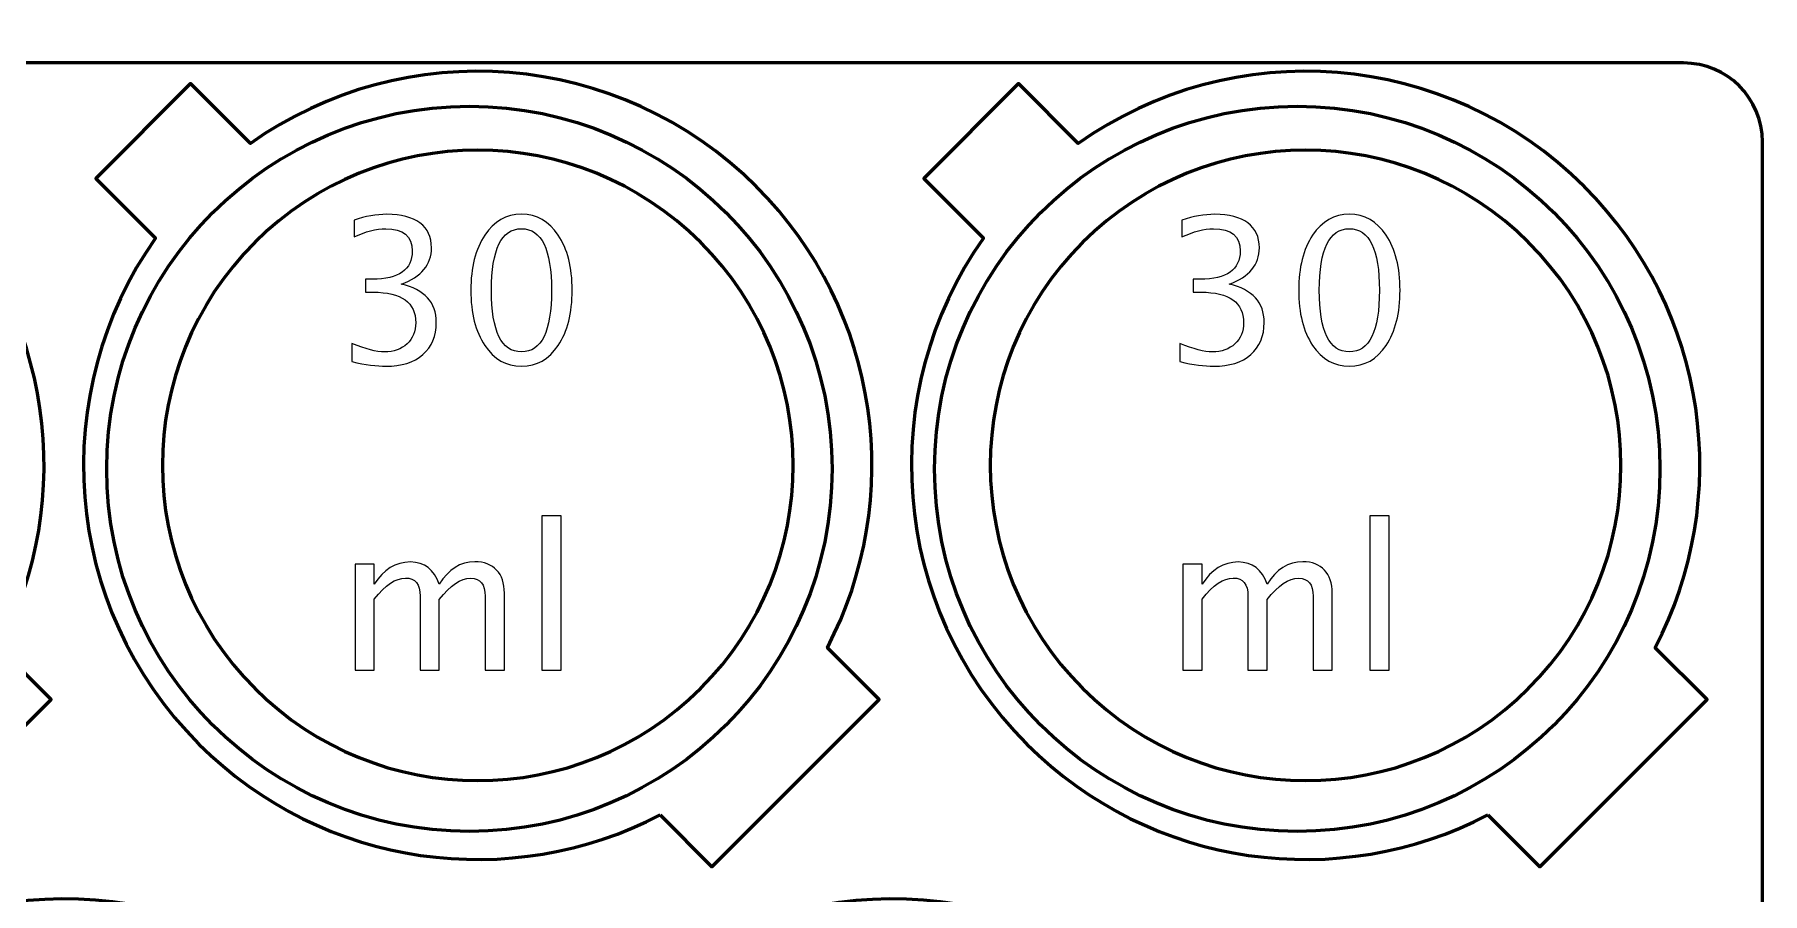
# Model space of a CAD drawing. Header units: centimetres. Extents: x -10.8 to 10.8, y -23.8 to 23.9.
# Drawn here: x -0.13 to 10.82, y 18.49 to 23.94 of the extents above; entities that cross this region are included whole.
import ezdxf

# ---------------------------------------------------------------- set-up
doc = ezdxf.new("R2010")
doc.units = ezdxf.units.CM
doc.header["$MEASUREMENT"] = 0
doc.layers.add('Layer 1', color=7, linetype='Continuous')

msp = doc.modelspace()

# ---------------------------------------------------------------- linework, layer by layer
at = {"layer": 'Layer 1', "lineweight": 53}
for centre in [(2.625, 21.1875), (7.875, 21.1875)]:
    msp.add_ellipse(centre, major_axis=(0, 2.3), ratio=1, dxfattribs=at)
at = {"layer": 'Layer 1', "color": 4, "lineweight": 53}
for points, knots in [([(-1.41552, 18.99236), (-2.35798, 18.50044), (-3.5482, 18.65016), (-4.33973, 19.4417), (-4.33973, 19.4417), (-5.21359, 20.31556), (-5.30515, 21.67531), (-4.6147, 22.65116), (-4.6147, 22.65116), (-4.6147, 22.65116), (-4.99381, 23.03027), (-4.99381, 23.03027), (-4.99381, 23.03027), (-4.99381, 23.03027), (-4.39277, 23.63131), (-4.39277, 23.63131), (-4.39277, 23.63131), (-4.39277, 23.63131), (-4.01366, 23.2522), (-4.01366, 23.2522), (-4.01366, 23.2522), (-3.03781, 23.94265), (-1.67806, 23.85109), (-0.8042, 22.97723), (-0.8042, 22.97723), (-0.01266, 22.1857), (0.13706, 20.99548), (-0.35486, 20.05302), (-0.35486, 20.05302), (-0.35486, 20.05302), (-0.02638, 19.72454), (-0.02638, 19.72454), (-0.02638, 19.72454), (-0.02638, 19.72454), (-1.08704, 18.66388), (-1.08704, 18.66388), (-1.08704, 18.66388), (-1.08704, 18.66388), (-1.41552, 18.99236), (-1.41552, 18.99236)], [0, 0, 0, 0, 0.09090909, 0.09090909, 0.09090909, 0.09090909, 0.18181818, 0.18181818, 0.18181818, 0.18181818, 0.27272727, 0.27272727, 0.27272727, 0.27272727, 0.36363636, 0.36363636, 0.36363636, 0.36363636, 0.45454545, 0.45454545, 0.45454545, 0.45454545, 0.54545455, 0.54545455, 0.54545455, 0.54545455, 0.63636364, 0.63636364, 0.63636364, 0.63636364, 0.72727273, 0.72727273, 0.72727273, 0.72727273, 0.81818182, 0.81818182, 0.81818182, 0.81818182, 1, 1, 1, 1]), ([(3.83448, 18.99236), (2.89202, 18.50044), (1.7018, 18.65016), (0.91027, 19.4417), (0.91027, 19.4417), (0.03641, 20.31556), (-0.05515, 21.67531), (0.6353, 22.65116), (0.6353, 22.65116), (0.6353, 22.65116), (0.25619, 23.03027), (0.25619, 23.03027), (0.25619, 23.03027), (0.25619, 23.03027), (0.85723, 23.63131), (0.85723, 23.63131), (0.85723, 23.63131), (0.85723, 23.63131), (1.23634, 23.2522), (1.23634, 23.2522), (1.23634, 23.2522), (2.21219, 23.94265), (3.57194, 23.85109), (4.4458, 22.97723), (4.4458, 22.97723), (5.23734, 22.1857), (5.38706, 20.99548), (4.89514, 20.05302), (4.89514, 20.05302), (4.89514, 20.05302), (5.22362, 19.72454), (5.22362, 19.72454), (5.22362, 19.72454), (5.22362, 19.72454), (4.16296, 18.66388), (4.16296, 18.66388), (4.16296, 18.66388), (4.16296, 18.66388), (3.83448, 18.99236), (3.83448, 18.99236)], [0, 0, 0, 0, 0.09090909, 0.09090909, 0.09090909, 0.09090909, 0.18181818, 0.18181818, 0.18181818, 0.18181818, 0.27272727, 0.27272727, 0.27272727, 0.27272727, 0.36363636, 0.36363636, 0.36363636, 0.36363636, 0.45454545, 0.45454545, 0.45454545, 0.45454545, 0.54545455, 0.54545455, 0.54545455, 0.54545455, 0.63636364, 0.63636364, 0.63636364, 0.63636364, 0.72727273, 0.72727273, 0.72727273, 0.72727273, 0.81818182, 0.81818182, 0.81818182, 0.81818182, 1, 1, 1, 1]), ([(9.08448, 18.99236), (8.14202, 18.50044), (6.9518, 18.65016), (6.16027, 19.4417), (6.16027, 19.4417), (5.28641, 20.31556), (5.19485, 21.67531), (5.8853, 22.65116), (5.8853, 22.65116), (5.8853, 22.65116), (5.50619, 23.03027), (5.50619, 23.03027), (5.50619, 23.03027), (5.50619, 23.03027), (6.10723, 23.63131), (6.10723, 23.63131), (6.10723, 23.63131), (6.10723, 23.63131), (6.48634, 23.2522), (6.48634, 23.2522), (6.48634, 23.2522), (7.46219, 23.94265), (8.82194, 23.85109), (9.6958, 22.97723), (9.6958, 22.97723), (10.48734, 22.1857), (10.63706, 20.99548), (10.14514, 20.05302), (10.14514, 20.05302), (10.14514, 20.05302), (10.47362, 19.72454), (10.47362, 19.72454), (10.47362, 19.72454), (10.47362, 19.72454), (9.41296, 18.66388), (9.41296, 18.66388), (9.41296, 18.66388), (9.41296, 18.66388), (9.08448, 18.99236), (9.08448, 18.99236)], [0, 0, 0, 0, 0.09090909, 0.09090909, 0.09090909, 0.09090909, 0.18181818, 0.18181818, 0.18181818, 0.18181818, 0.27272727, 0.27272727, 0.27272727, 0.27272727, 0.36363636, 0.36363636, 0.36363636, 0.36363636, 0.45454545, 0.45454545, 0.45454545, 0.45454545, 0.54545455, 0.54545455, 0.54545455, 0.54545455, 0.63636364, 0.63636364, 0.63636364, 0.63636364, 0.72727273, 0.72727273, 0.72727273, 0.72727273, 0.81818182, 0.81818182, 0.81818182, 0.81818182, 1, 1, 1, 1]), ([(4.09225, 19.79525), (3.3112, 19.01421), (2.04487, 19.01421), (1.26382, 19.79525), (1.26382, 19.79525), (0.48277, 20.5763), (0.48277, 21.84263), (1.26382, 22.62368), (1.26382, 22.62368), (2.04487, 23.40473), (3.3112, 23.40473), (4.09225, 22.62368), (4.09225, 22.62368), (4.87329, 21.84263), (4.87329, 20.5763), (4.09225, 19.79525)], [0, 0, 0, 0, 0.2, 0.2, 0.2, 0.2, 0.4, 0.4, 0.4, 0.4, 0.6, 0.6, 0.6, 0.6, 1, 1, 1, 1]), ([(9.34225, 19.79525), (8.5612, 19.01421), (7.29487, 19.01421), (6.51382, 19.79525), (6.51382, 19.79525), (5.73277, 20.5763), (5.73277, 21.84263), (6.51382, 22.62368), (6.51382, 22.62368), (7.29487, 23.40473), (8.5612, 23.40473), (9.34225, 22.62368), (9.34225, 22.62368), (10.12329, 21.84263), (10.12329, 20.5763), (9.34225, 19.79525)], [0, 0, 0, 0, 0.2, 0.2, 0.2, 0.2, 0.4, 0.4, 0.4, 0.4, 0.6, 0.6, 0.6, 0.6, 1, 1, 1, 1]), ([(1.20948, 13.74236), (0.26702, 13.25044), (-0.9232, 13.40016), (-1.71473, 14.1917), (-1.71473, 14.1917), (-2.58859, 15.06556), (-2.68015, 16.42531), (-1.9897, 17.40116), (-1.9897, 17.40116), (-1.9897, 17.40116), (-2.36881, 17.78027), (-2.36881, 17.78027), (-2.36881, 17.78027), (-2.36881, 17.78027), (-1.76777, 18.38131), (-1.76777, 18.38131), (-1.76777, 18.38131), (-1.76777, 18.38131), (-1.38866, 18.0022), (-1.38866, 18.0022), (-1.38866, 18.0022), (-0.41281, 18.69265), (0.94694, 18.60109), (1.8208, 17.72723), (1.8208, 17.72723), (2.61234, 16.9357), (2.76206, 15.74548), (2.27014, 14.80302), (2.27014, 14.80302), (2.27014, 14.80302), (2.59862, 14.47454), (2.59862, 14.47454), (2.59862, 14.47454), (2.59862, 14.47454), (1.53796, 13.41388), (1.53796, 13.41388), (1.53796, 13.41388), (1.53796, 13.41388), (1.20948, 13.74236), (1.20948, 13.74236)], [0, 0, 0, 0, 0.09090909, 0.09090909, 0.09090909, 0.09090909, 0.18181818, 0.18181818, 0.18181818, 0.18181818, 0.27272727, 0.27272727, 0.27272727, 0.27272727, 0.36363636, 0.36363636, 0.36363636, 0.36363636, 0.45454545, 0.45454545, 0.45454545, 0.45454545, 0.54545455, 0.54545455, 0.54545455, 0.54545455, 0.63636364, 0.63636364, 0.63636364, 0.63636364, 0.72727273, 0.72727273, 0.72727273, 0.72727273, 0.81818182, 0.81818182, 0.81818182, 0.81818182, 1, 1, 1, 1]), ([(6.45948, 13.74236), (5.51702, 13.25044), (4.3268, 13.40016), (3.53527, 14.1917), (3.53527, 14.1917), (2.66141, 15.06556), (2.56985, 16.42531), (3.2603, 17.40116), (3.2603, 17.40116), (3.2603, 17.40116), (2.88119, 17.78027), (2.88119, 17.78027), (2.88119, 17.78027), (2.88119, 17.78027), (3.48223, 18.38131), (3.48223, 18.38131), (3.48223, 18.38131), (3.48223, 18.38131), (3.86134, 18.0022), (3.86134, 18.0022), (3.86134, 18.0022), (4.83719, 18.69265), (6.19694, 18.60109), (7.0708, 17.72723), (7.0708, 17.72723), (7.86234, 16.9357), (8.01206, 15.74548), (7.52014, 14.80302), (7.52014, 14.80302), (7.52014, 14.80302), (7.84862, 14.47454), (7.84862, 14.47454), (7.84862, 14.47454), (7.84862, 14.47454), (6.78796, 13.41388), (6.78796, 13.41388), (6.78796, 13.41388), (6.78796, 13.41388), (6.45948, 13.74236), (6.45948, 13.74236)], [0, 0, 0, 0, 0.09090909, 0.09090909, 0.09090909, 0.09090909, 0.18181818, 0.18181818, 0.18181818, 0.18181818, 0.27272727, 0.27272727, 0.27272727, 0.27272727, 0.36363636, 0.36363636, 0.36363636, 0.36363636, 0.45454545, 0.45454545, 0.45454545, 0.45454545, 0.54545455, 0.54545455, 0.54545455, 0.54545455, 0.63636364, 0.63636364, 0.63636364, 0.63636364, 0.72727273, 0.72727273, 0.72727273, 0.72727273, 0.81818182, 0.81818182, 0.81818182, 0.81818182, 1, 1, 1, 1])]:
    msp.add_open_spline(points, degree=3, knots=knots, dxfattribs=at)
at = {"layer": 'Layer 1', "lineweight": 53}
msp.add_open_spline([(-10.825, 8.6125), (-10.825, 8.6125), (-10.825, 23.2625), (-10.825, 23.2625), (-10.825, 23.2625), (-10.825, 23.53864), (-10.60114, 23.7625), (-10.325, 23.7625), (-10.325, 23.7625), (-10.325, 23.7625), (10.325, 23.7625), (10.325, 23.7625), (10.325, 23.7625), (10.60114, 23.7625), (10.825, 23.53864), (10.825, 23.2625), (10.825, 23.2625), (10.825, 23.2625), (10.825, 8.6125), (10.825, 8.6125), (10.825, 8.6125), (10.825, 8.33636), (10.60114, 8.1125), (10.325, 8.1125), (10.325, 8.1125), (10.325, 8.1125), (-10.325, 8.1125), (-10.325, 8.1125), (-10.325, 8.1125), (-10.60114, 8.1125), (-10.825, 8.33636), (-10.825, 8.6125)], degree=3, knots=[0, 0, 0, 0, 0.11111111, 0.11111111, 0.11111111, 0.11111111, 0.22222222, 0.22222222, 0.22222222, 0.22222222, 0.33333333, 0.33333333, 0.33333333, 0.33333333, 0.44444444, 0.44444444, 0.44444444, 0.44444444, 0.55555556, 0.55555556, 0.55555556, 0.55555556, 0.66666667, 0.66666667, 0.66666667, 0.66666667, 0.77777778, 0.77777778, 0.77777778, 0.77777778, 1, 1, 1, 1], dxfattribs=at)
at = {"layer": 'Layer 1', "color": 4}
for points, knots in [([(1.88065, 21.86752), (1.88065, 21.86752), (1.88065, 21.98182), (1.88065, 21.98182), (1.88065, 21.98182), (1.96786, 21.94711), (2.03623, 21.92975), (2.08639, 21.92975), (2.08639, 21.92975), (2.14545, 21.92975), (2.19307, 21.94668), (2.22969, 21.98076), (2.22969, 21.98076), (2.26631, 22.01484), (2.28451, 22.05929), (2.28451, 22.1139), (2.28451, 22.1139), (2.28451, 22.24344), (2.19434, 22.30821), (2.014, 22.30821), (2.014, 22.30821), (2.014, 22.30821), (1.96574, 22.30821), (1.96574, 22.30821), (1.96574, 22.30821), (1.96574, 22.30821), (1.96574, 22.39013), (1.96574, 22.39013), (1.96574, 22.39013), (1.96574, 22.39013), (2.0085, 22.39076), (2.0085, 22.39076), (2.0085, 22.39076), (2.17804, 22.39076), (2.26292, 22.45045), (2.26292, 22.57004), (2.26292, 22.57004), (2.26292, 22.66381), (2.20662, 22.7108), (2.09422, 22.7108), (2.09422, 22.7108), (2.0339, 22.7108), (1.96701, 22.69344), (1.89335, 22.65873), (1.89335, 22.65873), (1.89335, 22.65873), (1.89335, 22.76541), (1.89335, 22.76541), (1.89335, 22.76541), (1.96553, 22.78996), (2.03517, 22.80224), (2.10205, 22.80224), (2.10205, 22.80224), (2.19307, 22.80224), (2.26313, 22.78404), (2.31182, 22.74763), (2.31182, 22.74763), (2.3605, 22.71144), (2.38484, 22.65873), (2.38484, 22.58973), (2.38484, 22.58973), (2.38484, 22.48199), (2.32113, 22.40515), (2.19349, 22.35943), (2.19349, 22.35943), (2.34145, 22.32493), (2.41532, 22.24386), (2.41532, 22.11581), (2.41532, 22.11581), (2.41532, 22.02945), (2.38675, 21.9615), (2.32981, 21.91218), (2.32981, 21.91218), (2.27287, 21.86286), (2.19455, 21.83831), (2.09507, 21.83831), (2.09507, 21.83831), (2.03834, 21.83831), (1.96701, 21.84805), (1.88065, 21.86752)], [0, 0, 0, 0, 0.04761905, 0.04761905, 0.04761905, 0.04761905, 0.0952381, 0.0952381, 0.0952381, 0.0952381, 0.14285714, 0.14285714, 0.14285714, 0.14285714, 0.19047619, 0.19047619, 0.19047619, 0.19047619, 0.23809524, 0.23809524, 0.23809524, 0.23809524, 0.28571429, 0.28571429, 0.28571429, 0.28571429, 0.33333333, 0.33333333, 0.33333333, 0.33333333, 0.38095238, 0.38095238, 0.38095238, 0.38095238, 0.42857143, 0.42857143, 0.42857143, 0.42857143, 0.47619048, 0.47619048, 0.47619048, 0.47619048, 0.52380952, 0.52380952, 0.52380952, 0.52380952, 0.57142857, 0.57142857, 0.57142857, 0.57142857, 0.61904762, 0.61904762, 0.61904762, 0.61904762, 0.66666667, 0.66666667, 0.66666667, 0.66666667, 0.71428571, 0.71428571, 0.71428571, 0.71428571, 0.76190476, 0.76190476, 0.76190476, 0.76190476, 0.80952381, 0.80952381, 0.80952381, 0.80952381, 0.85714286, 0.85714286, 0.85714286, 0.85714286, 0.9047619, 0.9047619, 0.9047619, 0.9047619, 1, 1, 1, 1]), ([(2.95549, 21.83831), (2.85918, 21.83831), (2.7815, 21.88255), (2.72266, 21.97081), (2.72266, 21.97081), (2.6636, 22.05908), (2.63418, 22.1755), (2.63418, 22.32028), (2.63418, 22.32028), (2.63418, 22.46506), (2.6636, 22.58147), (2.72266, 22.66974), (2.72266, 22.66974), (2.7815, 22.758), (2.85918, 22.80224), (2.95549, 22.80224), (2.95549, 22.80224), (3.05222, 22.80224), (3.1299, 22.75821), (3.18875, 22.67016), (3.18875, 22.67016), (3.24738, 22.58211), (3.2768, 22.46548), (3.2768, 22.32028), (3.2768, 22.32028), (3.2768, 22.1755), (3.24738, 22.05908), (3.18875, 21.97081), (3.18875, 21.97081), (3.1299, 21.88255), (3.05222, 21.83831), (2.95549, 21.83831)], [0, 0, 0, 0, 0.11111111, 0.11111111, 0.11111111, 0.11111111, 0.22222222, 0.22222222, 0.22222222, 0.22222222, 0.33333333, 0.33333333, 0.33333333, 0.33333333, 0.44444444, 0.44444444, 0.44444444, 0.44444444, 0.55555556, 0.55555556, 0.55555556, 0.55555556, 0.66666667, 0.66666667, 0.66666667, 0.66666667, 0.77777778, 0.77777778, 0.77777778, 0.77777778, 1, 1, 1, 1]), ([(7.13065, 21.86752), (7.13065, 21.86752), (7.13065, 21.98182), (7.13065, 21.98182), (7.13065, 21.98182), (7.21786, 21.94711), (7.28623, 21.92975), (7.33639, 21.92975), (7.33639, 21.92975), (7.39545, 21.92975), (7.44307, 21.94668), (7.47969, 21.98076), (7.47969, 21.98076), (7.51631, 22.01484), (7.53451, 22.05929), (7.53451, 22.1139), (7.53451, 22.1139), (7.53451, 22.24344), (7.44434, 22.30821), (7.264, 22.30821), (7.264, 22.30821), (7.264, 22.30821), (7.21574, 22.30821), (7.21574, 22.30821), (7.21574, 22.30821), (7.21574, 22.30821), (7.21574, 22.39013), (7.21574, 22.39013), (7.21574, 22.39013), (7.21574, 22.39013), (7.2585, 22.39076), (7.2585, 22.39076), (7.2585, 22.39076), (7.42804, 22.39076), (7.51292, 22.45045), (7.51292, 22.57004), (7.51292, 22.57004), (7.51292, 22.66381), (7.45662, 22.7108), (7.34422, 22.7108), (7.34422, 22.7108), (7.2839, 22.7108), (7.21701, 22.69344), (7.14335, 22.65873), (7.14335, 22.65873), (7.14335, 22.65873), (7.14335, 22.76541), (7.14335, 22.76541), (7.14335, 22.76541), (7.21553, 22.78996), (7.28517, 22.80224), (7.35205, 22.80224), (7.35205, 22.80224), (7.44307, 22.80224), (7.51313, 22.78404), (7.56182, 22.74763), (7.56182, 22.74763), (7.6105, 22.71144), (7.63484, 22.65873), (7.63484, 22.58973), (7.63484, 22.58973), (7.63484, 22.48199), (7.57113, 22.40515), (7.44349, 22.35943), (7.44349, 22.35943), (7.59145, 22.32493), (7.66532, 22.24386), (7.66532, 22.11581), (7.66532, 22.11581), (7.66532, 22.02945), (7.63675, 21.9615), (7.57981, 21.91218), (7.57981, 21.91218), (7.52287, 21.86286), (7.44455, 21.83831), (7.34507, 21.83831), (7.34507, 21.83831), (7.28834, 21.83831), (7.21701, 21.84805), (7.13065, 21.86752)], [0, 0, 0, 0, 0.04761905, 0.04761905, 0.04761905, 0.04761905, 0.0952381, 0.0952381, 0.0952381, 0.0952381, 0.14285714, 0.14285714, 0.14285714, 0.14285714, 0.19047619, 0.19047619, 0.19047619, 0.19047619, 0.23809524, 0.23809524, 0.23809524, 0.23809524, 0.28571429, 0.28571429, 0.28571429, 0.28571429, 0.33333333, 0.33333333, 0.33333333, 0.33333333, 0.38095238, 0.38095238, 0.38095238, 0.38095238, 0.42857143, 0.42857143, 0.42857143, 0.42857143, 0.47619048, 0.47619048, 0.47619048, 0.47619048, 0.52380952, 0.52380952, 0.52380952, 0.52380952, 0.57142857, 0.57142857, 0.57142857, 0.57142857, 0.61904762, 0.61904762, 0.61904762, 0.61904762, 0.66666667, 0.66666667, 0.66666667, 0.66666667, 0.71428571, 0.71428571, 0.71428571, 0.71428571, 0.76190476, 0.76190476, 0.76190476, 0.76190476, 0.80952381, 0.80952381, 0.80952381, 0.80952381, 0.85714286, 0.85714286, 0.85714286, 0.85714286, 0.9047619, 0.9047619, 0.9047619, 0.9047619, 1, 1, 1, 1]), ([(8.20549, 21.83831), (8.10918, 21.83831), (8.0315, 21.88255), (7.97266, 21.97081), (7.97266, 21.97081), (7.9136, 22.05908), (7.88418, 22.1755), (7.88418, 22.32028), (7.88418, 22.32028), (7.88418, 22.46506), (7.9136, 22.58147), (7.97266, 22.66974), (7.97266, 22.66974), (8.0315, 22.758), (8.10918, 22.80224), (8.20549, 22.80224), (8.20549, 22.80224), (8.30222, 22.80224), (8.3799, 22.75821), (8.43875, 22.67016), (8.43875, 22.67016), (8.49738, 22.58211), (8.5268, 22.46548), (8.5268, 22.32028), (8.5268, 22.32028), (8.5268, 22.1755), (8.49738, 22.05908), (8.43875, 21.97081), (8.43875, 21.97081), (8.3799, 21.88255), (8.30222, 21.83831), (8.20549, 21.83831)], [0, 0, 0, 0, 0.11111111, 0.11111111, 0.11111111, 0.11111111, 0.22222222, 0.22222222, 0.22222222, 0.22222222, 0.33333333, 0.33333333, 0.33333333, 0.33333333, 0.44444444, 0.44444444, 0.44444444, 0.44444444, 0.55555556, 0.55555556, 0.55555556, 0.55555556, 0.66666667, 0.66666667, 0.66666667, 0.66666667, 0.77777778, 0.77777778, 0.77777778, 0.77777778, 1, 1, 1, 1]), ([(2.95528, 21.92975), (3.08249, 21.92975), (3.14599, 22.05993), (3.14599, 22.32028), (3.14599, 22.32028), (3.14599, 22.58063), (3.08249, 22.7108), (2.95528, 22.7108), (2.95528, 22.7108), (2.82849, 22.7108), (2.76499, 22.58063), (2.76499, 22.32028), (2.76499, 22.32028), (2.76499, 22.05993), (2.82849, 21.92975), (2.95528, 21.92975)], [0, 0, 0, 0, 0.2, 0.2, 0.2, 0.2, 0.4, 0.4, 0.4, 0.4, 0.6, 0.6, 0.6, 0.6, 1, 1, 1, 1]), ([(8.20528, 21.92975), (8.33249, 21.92975), (8.39599, 22.05993), (8.39599, 22.32028), (8.39599, 22.32028), (8.39599, 22.58063), (8.33249, 22.7108), (8.20528, 22.7108), (8.20528, 22.7108), (8.07849, 22.7108), (8.01499, 22.58063), (8.01499, 22.32028), (8.01499, 22.32028), (8.01499, 22.05993), (8.07849, 21.92975), (8.20528, 21.92975)], [0, 0, 0, 0, 0.2, 0.2, 0.2, 0.2, 0.4, 0.4, 0.4, 0.4, 0.6, 0.6, 0.6, 0.6, 1, 1, 1, 1]), ([(3.08545, 19.9096), (3.08545, 19.9096), (3.08545, 20.88877), (3.08545, 20.88877), (3.08545, 20.88877), (3.08545, 20.88877), (3.20737, 20.88877), (3.20737, 20.88877), (3.20737, 20.88877), (3.20737, 20.88877), (3.20737, 19.9096), (3.20737, 19.9096), (3.20737, 19.9096), (3.20737, 19.9096), (3.08545, 19.9096), (3.08545, 19.9096)], [0, 0, 0, 0, 0.2, 0.2, 0.2, 0.2, 0.4, 0.4, 0.4, 0.4, 0.6, 0.6, 0.6, 0.6, 1, 1, 1, 1]), ([(8.33545, 19.9096), (8.33545, 19.9096), (8.33545, 20.88877), (8.33545, 20.88877), (8.33545, 20.88877), (8.33545, 20.88877), (8.45737, 20.88877), (8.45737, 20.88877), (8.45737, 20.88877), (8.45737, 20.88877), (8.45737, 19.9096), (8.45737, 19.9096), (8.45737, 19.9096), (8.45737, 19.9096), (8.33545, 19.9096), (8.33545, 19.9096)], [0, 0, 0, 0, 0.2, 0.2, 0.2, 0.2, 0.4, 0.4, 0.4, 0.4, 0.6, 0.6, 0.6, 0.6, 1, 1, 1, 1]), ([(1.89969, 19.9096), (1.89969, 19.9096), (1.89969, 20.5827), (1.89969, 20.5827), (1.89969, 20.5827), (1.89969, 20.5827), (2.02161, 20.5827), (2.02161, 20.5827), (2.02161, 20.5827), (2.02161, 20.5827), (2.02161, 20.45549), (2.02161, 20.45549), (2.02161, 20.45549), (2.08109, 20.54968), (2.15729, 20.59667), (2.25063, 20.59667), (2.25063, 20.59667), (2.34059, 20.59667), (2.40176, 20.54968), (2.43436, 20.45549), (2.43436, 20.45549), (2.49215, 20.55053), (2.5675, 20.59794), (2.66, 20.59794), (2.66, 20.59794), (2.71905, 20.59794), (2.76498, 20.58058), (2.79779, 20.54566), (2.79779, 20.54566), (2.8306, 20.51073), (2.84711, 20.46184), (2.84711, 20.39897), (2.84711, 20.39897), (2.84711, 20.39897), (2.84711, 19.9096), (2.84711, 19.9096), (2.84711, 19.9096), (2.84711, 19.9096), (2.72519, 19.9096), (2.72519, 19.9096), (2.72519, 19.9096), (2.72519, 19.9096), (2.72519, 20.37887), (2.72519, 20.37887), (2.72519, 20.37887), (2.72519, 20.45549), (2.69471, 20.4938), (2.63375, 20.4938), (2.63375, 20.4938), (2.57046, 20.4938), (2.504, 20.44914), (2.43436, 20.3596), (2.43436, 20.3596), (2.43436, 20.3596), (2.43436, 19.9096), (2.43436, 19.9096), (2.43436, 19.9096), (2.43436, 19.9096), (2.31244, 19.9096), (2.31244, 19.9096), (2.31244, 19.9096), (2.31244, 19.9096), (2.31244, 20.37929), (2.31244, 20.37929), (2.31244, 20.37929), (2.31244, 20.45655), (2.28154, 20.49507), (2.21952, 20.49507), (2.21952, 20.49507), (2.15792, 20.49507), (2.09188, 20.4502), (2.02161, 20.36024), (2.02161, 20.36024), (2.02161, 20.36024), (2.02161, 19.9096), (2.02161, 19.9096), (2.02161, 19.9096), (2.02161, 19.9096), (1.89969, 19.9096), (1.89969, 19.9096)], [0, 0, 0, 0, 0.04761905, 0.04761905, 0.04761905, 0.04761905, 0.0952381, 0.0952381, 0.0952381, 0.0952381, 0.14285714, 0.14285714, 0.14285714, 0.14285714, 0.19047619, 0.19047619, 0.19047619, 0.19047619, 0.23809524, 0.23809524, 0.23809524, 0.23809524, 0.28571429, 0.28571429, 0.28571429, 0.28571429, 0.33333333, 0.33333333, 0.33333333, 0.33333333, 0.38095238, 0.38095238, 0.38095238, 0.38095238, 0.42857143, 0.42857143, 0.42857143, 0.42857143, 0.47619048, 0.47619048, 0.47619048, 0.47619048, 0.52380952, 0.52380952, 0.52380952, 0.52380952, 0.57142857, 0.57142857, 0.57142857, 0.57142857, 0.61904762, 0.61904762, 0.61904762, 0.61904762, 0.66666667, 0.66666667, 0.66666667, 0.66666667, 0.71428571, 0.71428571, 0.71428571, 0.71428571, 0.76190476, 0.76190476, 0.76190476, 0.76190476, 0.80952381, 0.80952381, 0.80952381, 0.80952381, 0.85714286, 0.85714286, 0.85714286, 0.85714286, 0.9047619, 0.9047619, 0.9047619, 0.9047619, 1, 1, 1, 1]), ([(7.14969, 19.9096), (7.14969, 19.9096), (7.14969, 20.5827), (7.14969, 20.5827), (7.14969, 20.5827), (7.14969, 20.5827), (7.27161, 20.5827), (7.27161, 20.5827), (7.27161, 20.5827), (7.27161, 20.5827), (7.27161, 20.45549), (7.27161, 20.45549), (7.27161, 20.45549), (7.33109, 20.54968), (7.40729, 20.59667), (7.50063, 20.59667), (7.50063, 20.59667), (7.59059, 20.59667), (7.65176, 20.54968), (7.68436, 20.45549), (7.68436, 20.45549), (7.74215, 20.55053), (7.8175, 20.59794), (7.91, 20.59794), (7.91, 20.59794), (7.96905, 20.59794), (8.01498, 20.58058), (8.04779, 20.54566), (8.04779, 20.54566), (8.0806, 20.51073), (8.09711, 20.46184), (8.09711, 20.39897), (8.09711, 20.39897), (8.09711, 20.39897), (8.09711, 19.9096), (8.09711, 19.9096), (8.09711, 19.9096), (8.09711, 19.9096), (7.97519, 19.9096), (7.97519, 19.9096), (7.97519, 19.9096), (7.97519, 19.9096), (7.97519, 20.37887), (7.97519, 20.37887), (7.97519, 20.37887), (7.97519, 20.45549), (7.94471, 20.4938), (7.88375, 20.4938), (7.88375, 20.4938), (7.82046, 20.4938), (7.754, 20.44914), (7.68436, 20.3596), (7.68436, 20.3596), (7.68436, 20.3596), (7.68436, 19.9096), (7.68436, 19.9096), (7.68436, 19.9096), (7.68436, 19.9096), (7.56244, 19.9096), (7.56244, 19.9096), (7.56244, 19.9096), (7.56244, 19.9096), (7.56244, 20.37929), (7.56244, 20.37929), (7.56244, 20.37929), (7.56244, 20.45655), (7.53154, 20.49507), (7.46952, 20.49507), (7.46952, 20.49507), (7.40792, 20.49507), (7.34188, 20.4502), (7.27161, 20.36024), (7.27161, 20.36024), (7.27161, 20.36024), (7.27161, 19.9096), (7.27161, 19.9096), (7.27161, 19.9096), (7.27161, 19.9096), (7.14969, 19.9096), (7.14969, 19.9096)], [0, 0, 0, 0, 0.04761905, 0.04761905, 0.04761905, 0.04761905, 0.0952381, 0.0952381, 0.0952381, 0.0952381, 0.14285714, 0.14285714, 0.14285714, 0.14285714, 0.19047619, 0.19047619, 0.19047619, 0.19047619, 0.23809524, 0.23809524, 0.23809524, 0.23809524, 0.28571429, 0.28571429, 0.28571429, 0.28571429, 0.33333333, 0.33333333, 0.33333333, 0.33333333, 0.38095238, 0.38095238, 0.38095238, 0.38095238, 0.42857143, 0.42857143, 0.42857143, 0.42857143, 0.47619048, 0.47619048, 0.47619048, 0.47619048, 0.52380952, 0.52380952, 0.52380952, 0.52380952, 0.57142857, 0.57142857, 0.57142857, 0.57142857, 0.61904762, 0.61904762, 0.61904762, 0.61904762, 0.66666667, 0.66666667, 0.66666667, 0.66666667, 0.71428571, 0.71428571, 0.71428571, 0.71428571, 0.76190476, 0.76190476, 0.76190476, 0.76190476, 0.80952381, 0.80952381, 0.80952381, 0.80952381, 0.85714286, 0.85714286, 0.85714286, 0.85714286, 0.9047619, 0.9047619, 0.9047619, 0.9047619, 1, 1, 1, 1])]:
    msp.add_open_spline(points, degree=3, knots=knots, dxfattribs=at)

doc.saveas('drawing.dxf')
